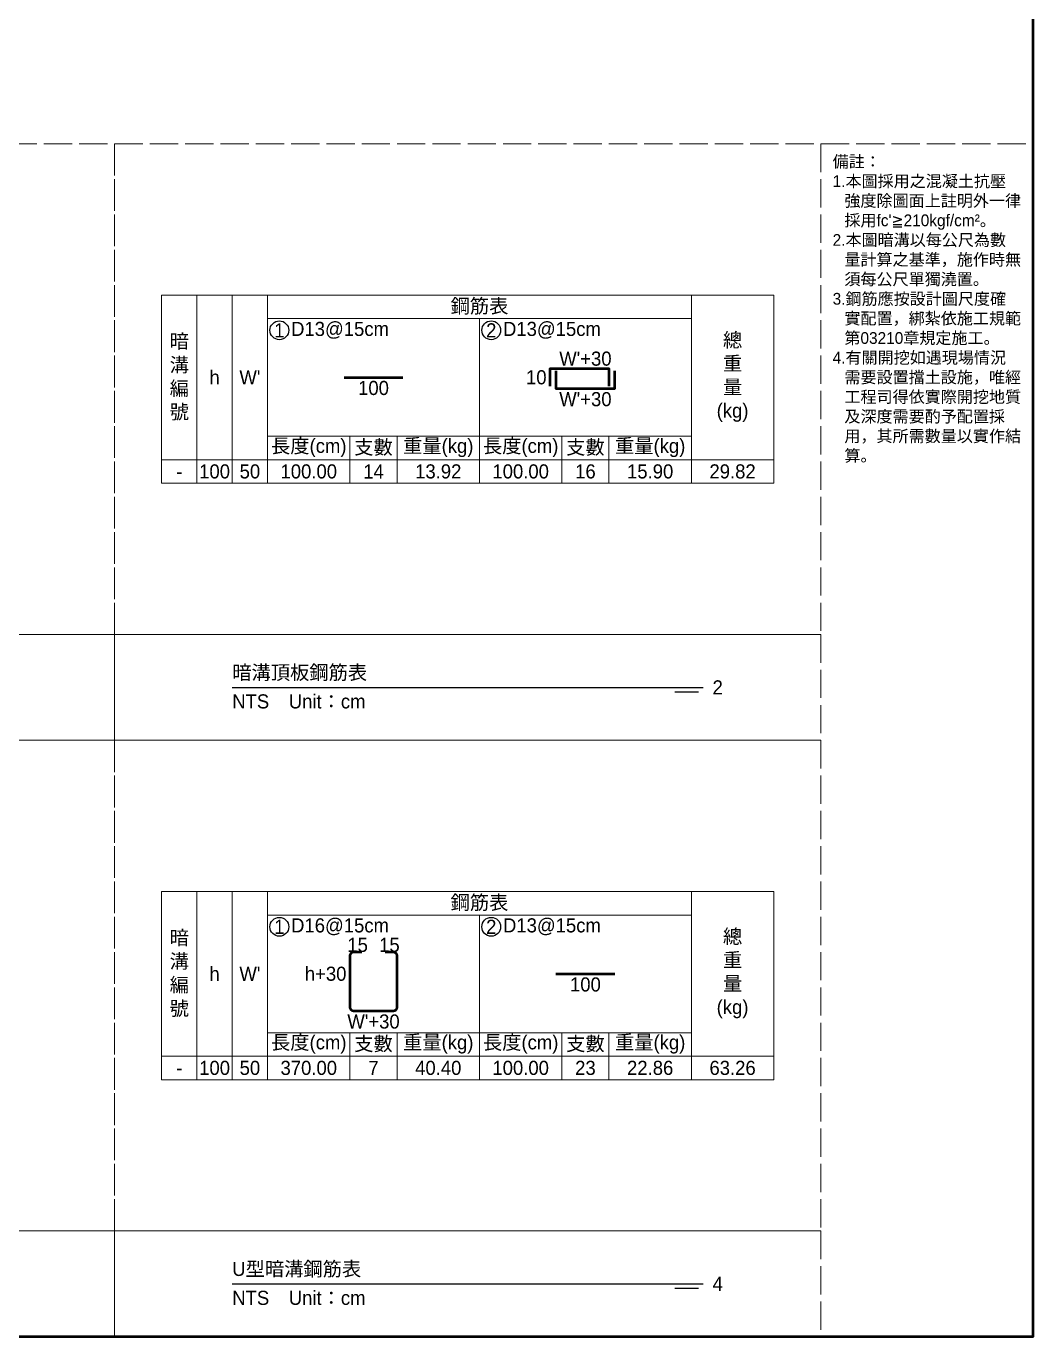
# Model space of a CAD drawing. Extents: x -3420 to 2030, y -3892 to 566.
# Drawn here: x -428 to 0, y -2528 to -1971 of the extents above; entities that cross this region are included whole.
import ezdxf

# ---------------------------------------------------------------- set-up
doc = ezdxf.new("R2010")
doc.units = 0
doc.header["$MEASUREMENT"] = 0
doc.linetypes.add('ACAD_ISO02W100', pattern=[15, 12, -3])
for name, color, linetype, lineweight in [('一、1.基本-圖框', 7, 'Continuous', 20), ('一、3.基本-變更', 1, 'Continuous', 50), ('二、5.繪圖-鋼筋', 60, 'Continuous', 50)]:
    doc.layers.add(name, color=color, linetype=linetype, lineweight=lineweight)
doc.layers.add('一、4.基本-隱藏', color=9, linetype='ACAD_ISO02W100', lineweight=20, plot=False)
doc.layers.add('三、1.文字-說明文字', color=2, linetype='Continuous')
doc.layers.add('三、3.文字-註解文字', color=2, linetype='Continuous')
doc.styles.add('次圖名(詳圖)', font='MS PGothic.ttf', dxfattribs={"height": 6})
doc.styles.add('註解文字(詳圖)', font='MS PGothic.ttf', dxfattribs={"height": 5})

msp = doc.modelspace()

# ---------------------------------------------------------------- linework, layer by layer
at = {"layer": '一、1.基本-圖框'}
for points in [[(-370, -2155.25), (-355, -2155.25), (-355, -2085.25), (-370, -2085.25)], [(-355, -2155.25), (-340, -2155.25), (-340, -2085.25), (-355, -2085.25)], [(-340, -2155.25), (-325, -2155.25), (-325, -2085.25), (-340, -2085.25)], [(-325, -2095.25), (-145, -2095.25), (-145, -2085.25), (-325, -2085.25)], [(-110, -2155.25), (-145, -2155.25), (-145, -2085.25), (-110, -2085.25)], [(-325, -2095.25), (-235, -2095.25), (-235, -2145.25), (-325, -2145.25)], [(-235, -2095.25), (-145, -2095.25), (-145, -2145.25), (-235, -2145.25)], [(-325, -2145.25), (-290, -2145.25), (-290, -2155.25), (-325, -2155.25)], [(-290, -2145.25), (-270, -2145.25), (-270, -2155.25), (-290, -2155.25)], [(-270, -2145.25), (-235, -2145.25), (-235, -2155.25), (-270, -2155.25)], [(-235, -2145.25), (-200, -2145.25), (-200, -2155.25), (-235, -2155.25)], [(-200, -2145.25), (-180, -2145.25), (-180, -2155.25), (-200, -2155.25)], [(-180, -2145.25), (-145, -2145.25), (-145, -2155.25), (-180, -2155.25)], [(-370, -2155.25), (-355, -2155.25), (-355, -2165.25), (-370, -2165.25)], [(-355, -2155.25), (-340, -2155.25), (-340, -2165.25), (-355, -2165.25)], [(-340, -2155.25), (-325, -2155.25), (-325, -2165.25), (-340, -2165.25)], [(-325, -2155.25), (-290, -2155.25), (-290, -2165.25), (-325, -2165.25)], [(-290, -2155.25), (-270, -2155.25), (-270, -2165.25), (-290, -2165.25)], [(-270, -2155.25), (-235, -2155.25), (-235, -2165.25), (-270, -2165.25)], [(-235, -2155.25), (-200, -2155.25), (-200, -2165.25), (-235, -2165.25)], [(-200, -2155.25), (-180, -2155.25), (-180, -2165.25), (-200, -2165.25)], [(-180, -2155.25), (-145, -2155.25), (-145, -2165.25), (-180, -2165.25)], [(-145, -2155.25), (-110, -2155.25), (-110, -2165.25), (-145, -2165.25)], [(-370, -2408.75), (-355, -2408.75), (-355, -2338.75), (-370, -2338.75)], [(-355, -2408.75), (-340, -2408.75), (-340, -2338.75), (-355, -2338.75)], [(-340, -2408.75), (-325, -2408.75), (-325, -2338.75), (-340, -2338.75)], [(-325, -2348.75), (-145, -2348.75), (-145, -2338.75), (-325, -2338.75)], [(-110, -2408.75), (-145, -2408.75), (-145, -2338.75), (-110, -2338.75)], [(-325, -2348.75), (-235, -2348.75), (-235, -2398.75), (-325, -2398.75)], [(-235, -2348.75), (-145, -2348.75), (-145, -2398.75), (-235, -2398.75)], [(-325, -2398.75), (-290, -2398.75), (-290, -2408.75), (-325, -2408.75)], [(-290, -2398.75), (-270, -2398.75), (-270, -2408.75), (-290, -2408.75)], [(-270, -2398.75), (-235, -2398.75), (-235, -2408.75), (-270, -2408.75)], [(-235, -2398.75), (-200, -2398.75), (-200, -2408.75), (-235, -2408.75)], [(-200, -2398.75), (-180, -2398.75), (-180, -2408.75), (-200, -2408.75)], [(-180, -2398.75), (-145, -2398.75), (-145, -2408.75), (-180, -2408.75)], [(-370, -2408.75), (-355, -2408.75), (-355, -2418.75), (-370, -2418.75)], [(-355, -2408.75), (-340, -2408.75), (-340, -2418.75), (-355, -2418.75)], [(-340, -2408.75), (-325, -2408.75), (-325, -2418.75), (-340, -2418.75)], [(-325, -2408.75), (-290, -2408.75), (-290, -2418.75), (-325, -2418.75)], [(-290, -2408.75), (-270, -2408.75), (-270, -2418.75), (-290, -2418.75)], [(-270, -2408.75), (-235, -2408.75), (-235, -2418.75), (-270, -2418.75)], [(-235, -2408.75), (-200, -2408.75), (-200, -2418.75), (-235, -2418.75)], [(-200, -2408.75), (-180, -2408.75), (-180, -2418.75), (-200, -2418.75)], [(-180, -2408.75), (-145, -2408.75), (-145, -2418.75), (-180, -2418.75)], [(-145, -2408.75), (-110, -2408.75), (-110, -2418.75), (-145, -2418.75)]]:
    msp.add_lwpolyline(points, close=True, dxfattribs=at)
at = {"layer": '一、3.基本-變更'}
msp.add_lwpolyline([(-3420, -1414), (0, -1414), (0, -2528), (-3420, -2528)], close=True, dxfattribs=at)
at = {"layer": '一、4.基本-隱藏'}
for points in [[(-780, -2021), (0, -2021), (0, -2528), (-780, -2528)], [(-780, -2021), (-390, -2021), (-390, -2229.5), (-780, -2229.5)], [(-390, -2021), (-90, -2021), (-90, -2229.5), (-390, -2229.5)], [(-780, -2229.5), (-390, -2229.5), (-390, -2274.5), (-780, -2274.5)], [(-390, -2229.5), (-90, -2229.5), (-90, -2274.5), (-390, -2274.5)], [(-780, -2274.5), (-390, -2274.5), (-390, -2483), (-780, -2483)], [(-390, -2274.5), (-90, -2274.5), (-90, -2483), (-390, -2483)], [(-780, -2483), (-390, -2483), (-390, -2528), (-780, -2528)], [(-390, -2483), (-90, -2483), (-90, -2528), (-390, -2528)]]:
    msp.add_lwpolyline(points, close=True, dxfattribs=at)
msp.add_lwpolyline([(-780, -2528), (0, -2528)], dxfattribs=at)
at = {"layer": '三、3.文字-註解文字'}
for points in [[(-340, -2252), (-140, -2252)], [(-142, -2254), (-152, -2254)], [(-340, -2505.5), (-140, -2505.5)], [(-142, -2507.5), (-152, -2507.5)]]:
    msp.add_lwpolyline(points, dxfattribs=at)
for centre in [(-320, -2100.25), (-230, -2100.25), (-320, -2353.75), (-230, -2353.75)]:
    msp.add_circle(centre, 4, dxfattribs=at)
at = {"layer": '二、5.繪圖-鋼筋'}
for points in [[(-205, -2124), (-205, -2116.5), (-180, -2116.5), (-180, -2124)], [(-292.5, -2120.25), (-267.5, -2120.25)], [(-202.5, -2117.5), (-202.5, -2125), (-177.5, -2125), (-177.5, -2117.5)], [(-202.5, -2373.75), (-177.5, -2373.75)]]:
    msp.add_lwpolyline(points, dxfattribs=at)
msp.add_lwpolyline([(-285, -2364.5), (-288.5, -2364.5, 0.4142136), (-290, -2366), (-290, -2388, 0.4142136), (-288.5, -2389.5), (-271.5, -2389.5, 0.4142136), (-270, -2388), (-270, -2366, 0.4142136), (-271.5, -2364.5), (-275, -2364.5)], format="xyb", dxfattribs=at)

# ---------------------------------------------------------------- texts
at = {"layer": '一、1.基本-圖框', "char_height": 6, "attachment_point": 5, "style": '註解文字(詳圖)'}
for s, width, insert in [('{\\fMS PGothic|b0|i0|c128|p34;鋼筋表}', 94.24964, (-235, -2090.25)), ('暗{\\fMS PGothic|b0|i0|c128|p34;溝編號}', 12.98354, (-362.5, -2120.25)), ('{\\fMS PGothic|b0|i0|c128|p34;總重量(kg)}', 6, (-127.5, -2120.25)), ('{\\fMS PGothic|b0|i0|c128|p34;h}', 12.98354, (-347.5, -2120.25)), ("W'", 22.32258, (-332.5, -2120.25)), ('{\\fMS PGothic|b0|i0|c128|p34;長度(cm)}', 35.02324, (-307.5, -2150.25)), ('{\\fMS PGothic|b0|i0|c128|p34;支數}', 19.27354, (-280, -2150.25)), ('{\\fMS PGothic|b0|i0|c128|p34;重量(kg)}', 30.27214, (-252.5, -2150.25)), ('{\\fMS PGothic|b0|i0|c128|p34;長度(cm)}', 35.02324, (-217.5, -2150.25)), ('{\\fMS PGothic|b0|i0|c128|p34;支數}', 19.27354, (-190, -2150.25)), ('{\\fMS PGothic|b0|i0|c128|p34;重量(kg)}', 30.27214, (-162.5, -2150.25)), ('{\\fMS PGothic|b0|i0|c128|p34;鋼筋表}', 94.24964, (-235, -2343.75)), ('暗{\\fMS PGothic|b0|i0|c128|p34;溝編號}', 12.98354, (-362.5, -2373.75)), ('{\\fMS PGothic|b0|i0|c128|p34;總重量(kg)}', 6, (-127.5, -2373.75)), ('{\\fMS PGothic|b0|i0|c128|p34;h}', 12.98354, (-347.5, -2373.75)), ("W'", 22.32258, (-332.5, -2373.75)), ('{\\fMS PGothic|b0|i0|c128|p34;長度(cm)}', 35.02324, (-307.5, -2403.75)), ('{\\fMS PGothic|b0|i0|c128|p34;支數}', 19.27354, (-280, -2403.75)), ('{\\fMS PGothic|b0|i0|c128|p34;重量(kg)}', 30.27214, (-252.5, -2403.75)), ('{\\fMS PGothic|b0|i0|c128|p34;長度(cm)}', 35.02324, (-217.5, -2403.75)), ('{\\fMS PGothic|b0|i0|c128|p34;支數}', 19.27354, (-190, -2403.75)), ('{\\fMS PGothic|b0|i0|c128|p34;重量(kg)}', 30.27214, (-162.5, -2403.75))]:
    msp.add_mtext_dynamic_manual_height_columns(s, width=width, gutter_width=30, heights=[0], dxfattribs=dict(at, insert=insert))
at = {"layer": '三、1.文字-說明文字', "insert": (-85, -2026), "char_height": 5, "attachment_point": 1, "style": '註解文字(詳圖)'}
msp.add_mtext_dynamic_manual_height_columns("{\\fMS PGothic|b0|i0|c128|p34;備註：\\P\\pi-5,l5;1.本圖採用之混凝土抗壓強度除圖面上註明外一律採用fc'≧210kgf/cm²。\\P2.本圖暗溝以每公尺為數量計算之基準，施作時無須每公尺單獨澆置。\\P3.鋼筋應按設計圖尺度確實配置，綁紮依施工規範第03210章規定施工。\\P4.有關開挖如遇現場情況需要設置擋土設施，唯經工程司得依實際開挖地質及深度需要酌予配置採用，其所需數量以實作結算。}", width=80, gutter_width=30, heights=[0], dxfattribs=at)
at = {"layer": '三、3.文字-註解文字', "char_height": 6}
for s, width, gutter_width, insert, attachment_point, style in [('1', 8.38231, 30, (-320, -2100.25), 5, '註解文字(詳圖)'), ('D13@15cm', 6.06582, 30, (-315, -2100.25), 4, '註解文字(詳圖)'), ('2', 8.38231, 30, (-230, -2100.25), 5, '註解文字(詳圖)'), ('{\\fMS PGothic|b0|i0|c128|p34;D1}3{\\fMS PGothic|b0|i0|c128|p34;@}1{\\fMS PGothic|b0|i0|c128|p34;5cm}', 6.06582, 30, (-225, -2100.25), 4, '註解文字(詳圖)'), ('-', 9.06048, 30, (-362.5, -2160.25), 5, '註解文字(詳圖)'), ('100', 9.06048, 30, (-347.5, -2160.25), 5, '註解文字(詳圖)'), ('50', 9.06048, 30, (-332.5, -2160.25), 5, '註解文字(詳圖)'), ('100.00', 9.06048, 30, (-307.5, -2160.25), 5, '註解文字(詳圖)'), ('{\\fMS PGothic|b0|i0|c128|p34;1}4', 9.06048, 30, (-280, -2160.25), 5, '註解文字(詳圖)'), ('13.92', 9.06048, 30, (-252.5, -2160.25), 5, '註解文字(詳圖)'), ('100.00', 9.06048, 30, (-217.5, -2160.25), 5, '註解文字(詳圖)'), ('16', 9.06048, 30, (-190, -2160.25), 5, '註解文字(詳圖)'), ('15.90', 9.06048, 30, (-162.5, -2160.25), 5, '註解文字(詳圖)'), ('29.82', 9.06048, 30, (-127.5, -2160.25), 5, '註解文字(詳圖)'), ('暗{\\fMS PGothic|b0|i0|c128|p34;溝}頂板鋼筋表', 134.12151, 15, (-340, -2246), 4, '次圖名(詳圖)'), ('2', 3, 15, (-136, -2252), 4, '次圖名(詳圖)'), ('NTS{\\fMS PGothic|b0|i0|c128|p34;^IUnit：cm}', 136.03259, 15, (-340, -2258), 4, '次圖名(詳圖)'), ('{\\fMS PGothic|b0|i0|c128|p34;D1}6{\\fMS PGothic|b0|i0|c128|p34;@15cm}', 6.06582, 30, (-315, -2353.75), 4, '註解文字(詳圖)'), ('{\\fMS PGothic|b0|i0|c128|p34;D1}3{\\fMS PGothic|b0|i0|c128|p34;@}1{\\fMS PGothic|b0|i0|c128|p34;5cm}', 6.06582, 30, (-225, -2353.75), 4, '註解文字(詳圖)'), ('1', 8.38231, 30, (-320, -2353.75), 5, '註解文字(詳圖)'), ('2', 8.38231, 30, (-230, -2353.75), 5, '註解文字(詳圖)'), ('100', 9.06048, 30, (-347.5, -2413.75), 5, '註解文字(詳圖)'), ('50', 9.06048, 30, (-332.5, -2413.75), 5, '註解文字(詳圖)'), ('370.00', 9.06048, 30, (-307.5, -2413.75), 5, '註解文字(詳圖)'), ('7', 9.06048, 30, (-280, -2413.75), 5, '註解文字(詳圖)'), ('40.40', 9.06048, 30, (-252.5, -2413.75), 5, '註解文字(詳圖)'), ('{\\fMS PGothic|b0|i0|c128|p34;100}.00', 9.06048, 30, (-217.5, -2413.75), 5, '註解文字(詳圖)'), ('23', 9.06048, 30, (-190, -2413.75), 5, '註解文字(詳圖)'), ('22.86', 9.06048, 30, (-162.5, -2413.75), 5, '註解文字(詳圖)'), ('63.26', 9.06048, 30, (-127.5, -2413.75), 5, '註解文字(詳圖)'), ('-', 9.06048, 30, (-362.5, -2413.75), 5, '註解文字(詳圖)'), ('U型暗溝鋼筋表', 134.12151, 15, (-340, -2499.5), 4, '次圖名(詳圖)'), ('4', 3, 15, (-136, -2505.5), 4, '次圖名(詳圖)'), ('NTS{\\fMS PGothic|b0|i0|c128|p34;^IUnit：cm}', 136.03259, 15, (-340, -2511.5), 4, '次圖名(詳圖)')]:
    msp.add_mtext_dynamic_manual_height_columns(s, width=width, gutter_width=gutter_width, heights=[0], dxfattribs=dict(at, insert=insert, attachment_point=attachment_point, style=style))
at = {"layer": '二、5.繪圖-鋼筋', "char_height": 6, "style": '註解文字(詳圖)'}
for s, width, insert, attachment_point in [("{\\fMS PGothic|b0|i0|c128|p34;W'}+3{\\fMS PGothic|b0|i0|c128|p34;0}", 3.56631, (-190, -2109.277), 2), ('100', 3.56631, (-280, -2121.75), 2), ('{\\fMS PGothic|b0|i0|c128|p34;10}', 8.87231, (-206.5, -2120.25), 6), ("{\\fMS PGothic|b0|i0|c128|p34;W'}+3{\\fMS PGothic|b0|i0|c128|p34;0}", 3.56631, (-190, -2126.5), 2), ('15', 8.87231, (-286.75, -2364.5), 8), ('15', 8.87231, (-273.25, -2364.5), 8), ('{\\fMS PGothic|b0|i0|c128|p34;h+}3{\\fMS PGothic|b0|i0|c128|p34;0}', 8.87231, (-291.5, -2373.75), 6), ('100', 3.56631, (-190, -2375.25), 2), ("{\\fMS PGothic|b0|i0|c128|p34;W'+}3{\\fMS PGothic|b0|i0|c128|p34;0}", 3.56631, (-280, -2391), 2)]:
    msp.add_mtext_dynamic_manual_height_columns(s, width=width, gutter_width=30, heights=[0], dxfattribs=dict(at, insert=insert, attachment_point=attachment_point))

doc.saveas('drawing.dxf')
